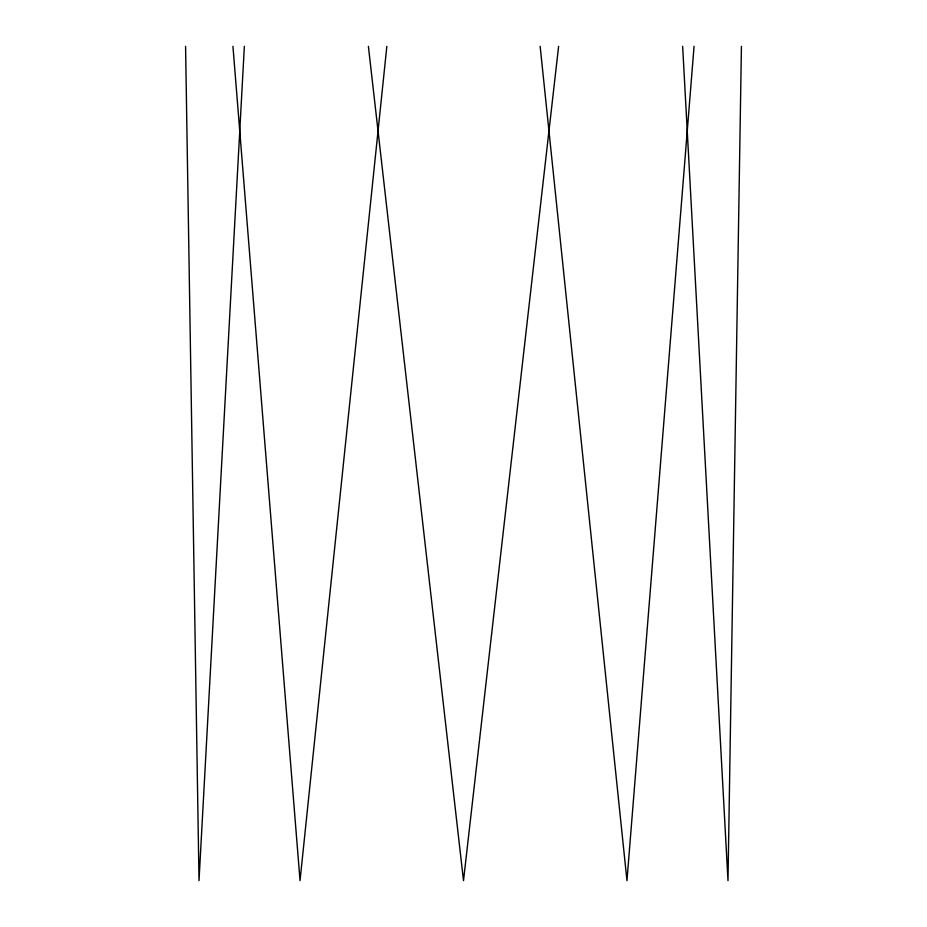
<?xml version="1.0" encoding="UTF-8"?>
<svg xmlns="http://www.w3.org/2000/svg" width="927" height="927" viewBox="0 0 927 927"><rect width="100%" height="100%" fill="white"/><g stroke="black" fill="none" stroke-linecap="round" stroke-linejoin="round"><path stroke-width="1.39" d="M741.426 46.35L727.985 880.65L682.643 46.35M244.357 46.35L199.015 880.65L185.574 46.35M694.056 46.35L626.965 880.65L540.151 46.35M386.849 46.35L300.035 880.65L232.944 46.35M558.61 46.35L463.5 880.65L368.39 46.35"/></g></svg>
